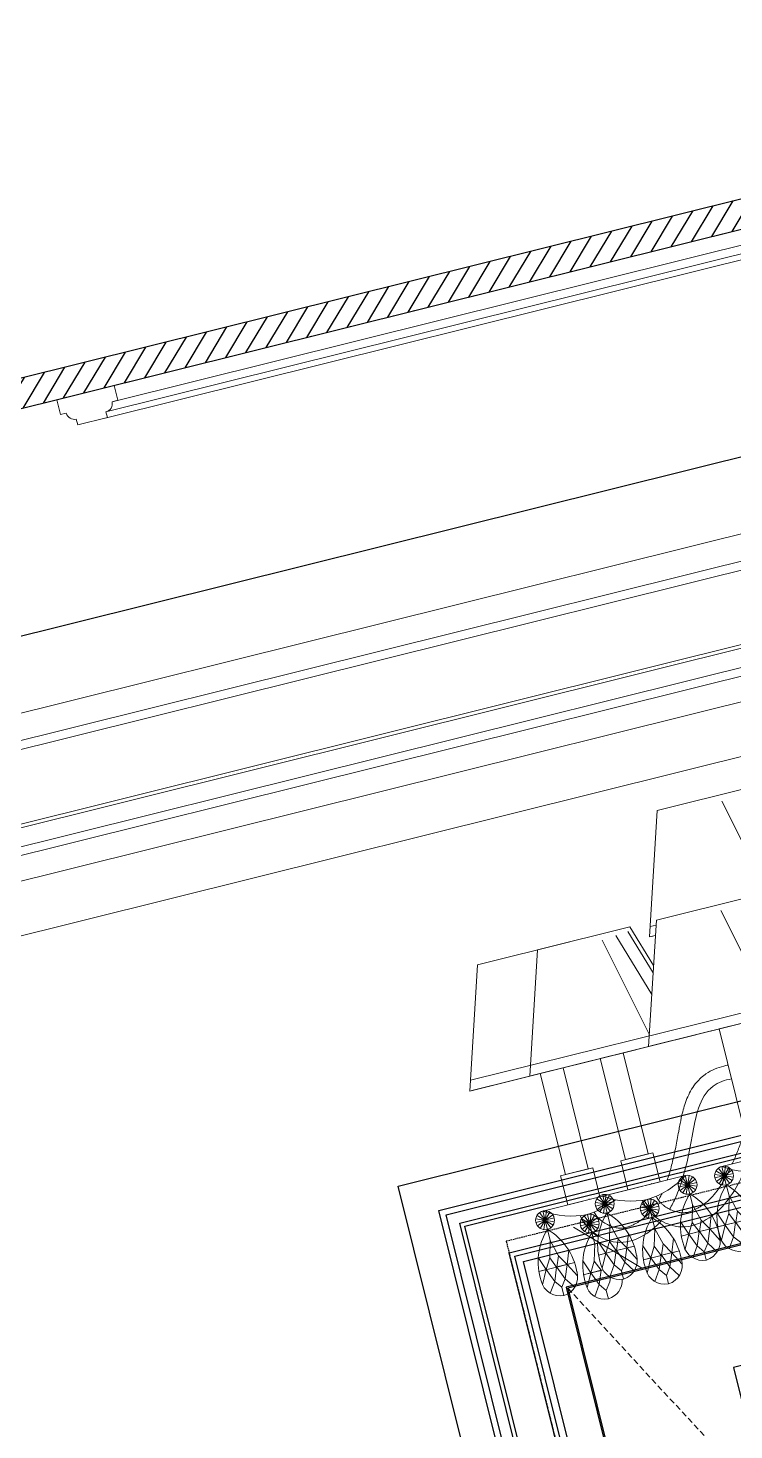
# Model space of a CAD drawing. Header units: inches. Extents: x 252212 to 296477, y 417293 to 492071.
# Drawn here: x 291450 to 292048, y 480478 to 481664 of the extents above; entities that cross this region are included whole.
import ezdxf

# ---------------------------------------------------------------- set-up
doc = ezdxf.new("R2010")
doc.units = ezdxf.units.IN
doc.header["$MEASUREMENT"] = 0
for name, pattern in [('DASHED', [0.75, 0.5, -0.25]), ('HIDDEN', [0.375, 0.25, -0.125]), ('HIDDEN2', [0.1875, 0.125, -0.0625])]:
    doc.linetypes.add(name, pattern=pattern)
for name, color, linetype in [('8', 8, 'Continuous'), ('A-Hidden', 8, 'HIDDEN'), ('ELECTRICAL', 10, 'Continuous'), ('gypsum', 31, 'Continuous'), ('ID-DOOR', 32, 'Continuous'), ('Layer1', 1, 'Continuous'), ('WOOD', 23, 'Continuous')]:
    doc.layers.add(name, color=color, linetype=linetype)
for name, color, linetype, lineweight in [('Glass', 4, 'Continuous', 0), ('GRC', 41, 'Continuous', 0), ('Marble', 6, 'Continuous', 0)]:
    doc.layers.add(name, color=color, linetype=linetype, lineweight=lineweight)

# ---------------------------------------------------------------- blocks, each defined once
blk = doc.blocks.new('crystal ch 21')
at = {"layer": 'Glass', "color": 193, "lineweight": 0}
for p, q in [((38464.5, 39528.5), (38443.3, 39623.6)), ((38346.2, 39479), (38328.7, 39534.8)), ((38351.7, 39496.5), (38339.4, 39535.7)), ((38358.8, 39535.3), (38363.9, 39535.3)), ((38336, 39446.4), (38316.5, 39533.9)), ((38441.4, 39438.8), (38420.2, 39533.9)), ((38179.6, 39445.7), (38475.3, 39445.4)), ((38206.8, 39309.8), (38218.1, 39321.1)), ((38218.1, 39309.8), (38206.8, 39321.1)), ((38218.1, 39321.1), (38206.8, 39309.8)), ((38206.8, 39321.1), (38218.1, 39309.8)), ((38209.4, 39308.1), (38215.5, 39322.9)), ((38215.5, 39308.1), (38209.4, 39322.9)), ((38215.5, 39322.9), (38209.4, 39308.1)), ((38209.4, 39322.9), (38215.5, 39308.1)), ((38212.4, 39307.5), (38212.4, 39323.5)), ((38212.4, 39323.5), (38212.4, 39307.5)), ((38259.2, 39311.1), (38270.5, 39322.5)), ((38270.5, 39311.1), (38259.2, 39322.5)), ((38270.5, 39322.5), (38259.2, 39311.1)), ((38259.2, 39322.5), (38270.5, 39311.1)), ((38261.8, 39309.4), (38267.9, 39324.2)), ((38267.9, 39309.4), (38261.8, 39324.2)), ((38267.9, 39324.2), (38261.8, 39309.4)), ((38261.8, 39324.2), (38267.9, 39309.4)), ((38264.8, 39308.8), (38264.8, 39324.8)), ((38264.8, 39324.8), (38264.8, 39308.8)), ((38331.2, 39309.8), (38342.5, 39321.1)), ((38342.5, 39309.8), (38331.2, 39321.1)), ((38342.5, 39321.1), (38331.2, 39309.8)), ((38331.2, 39321.1), (38342.5, 39309.8)), ((38333.8, 39308.1), (38339.9, 39322.9)), ((38339.9, 39308.1), (38333.8, 39322.9)), ((38339.9, 39322.9), (38333.8, 39308.1)), ((38333.8, 39322.9), (38339.9, 39308.1)), ((38336.8, 39307.5), (38336.8, 39323.5)), ((38336.8, 39323.5), (38336.8, 39307.5)), ((38362.9, 39309.8), (38374.2, 39321.1)), ((38374.2, 39309.8), (38362.9, 39321.1)), ((38374.2, 39321.1), (38362.9, 39309.8)), ((38362.9, 39321.1), (38374.2, 39309.8)), ((38365.5, 39308.1), (38371.6, 39322.9)), ((38371.6, 39308.1), (38365.5, 39322.9)), ((38371.6, 39322.9), (38365.5, 39308.1)), ((38365.5, 39322.9), (38371.6, 39308.1)), ((38368.6, 39307.5), (38368.6, 39323.5)), ((38368.6, 39323.5), (38368.6, 39307.5)), ((38204.4, 39315.5), (38220.4, 39315.5)), ((38220.4, 39315.5), (38204.4, 39315.5)), ((38205, 39312.4), (38219.8, 39318.5)), ((38219.8, 39312.4), (38205, 39318.5)), ((38219.8, 39318.5), (38205, 39312.4)), ((38205, 39318.5), (38219.8, 39312.4)), ((38242.8, 39298), (38254.1, 39309.3)), ((38254.1, 39298), (38242.8, 39309.3)), ((38254.1, 39309.3), (38242.8, 39298)), ((38242.8, 39309.3), (38254.1, 39298)), ((38245.4, 39296.3), (38251.5, 39311.1)), ((38251.5, 39296.3), (38245.4, 39311.1)), ((38251.5, 39311.1), (38245.4, 39296.3)), ((38245.4, 39311.1), (38251.5, 39296.3)), ((38248.4, 39295.7), (38248.4, 39311.7)), ((38248.4, 39311.7), (38248.4, 39295.7)), ((38256.8, 39316.8), (38272.8, 39316.8)), ((38272.8, 39316.8), (38256.8, 39316.8)), ((38257.4, 39313.7), (38272.2, 39319.9)), ((38272.2, 39313.7), (38257.4, 39319.9)), ((38272.2, 39319.9), (38257.4, 39313.7)), ((38257.4, 39319.9), (38272.2, 39313.7)), ((38295.2, 39298), (38306.5, 39309.3)), ((38306.5, 39298), (38295.2, 39309.3)), ((38306.5, 39309.3), (38295.2, 39298)), ((38295.2, 39309.3), (38306.5, 39298)), ((38297.8, 39296.3), (38303.9, 39311.1)), ((38303.9, 39296.3), (38297.8, 39311.1)), ((38303.9, 39311.1), (38297.8, 39296.3)), ((38297.8, 39311.1), (38303.9, 39296.3)), ((38300.8, 39295.7), (38300.8, 39311.7)), ((38300.8, 39311.7), (38300.8, 39295.7)), ((38328.8, 39315.5), (38344.8, 39315.5)), ((38344.8, 39315.5), (38328.8, 39315.5)), ((38329.4, 39312.4), (38344.2, 39318.5)), ((38344.2, 39312.4), (38329.4, 39318.5)), ((38344.2, 39318.5), (38329.4, 39312.4)), ((38329.4, 39318.5), (38344.2, 39312.4)), ((38360.6, 39315.5), (38376.6, 39315.5)), ((38376.6, 39315.5), (38360.6, 39315.5)), ((38361.2, 39312.4), (38376, 39318.5)), ((38376, 39312.4), (38361.2, 39318.5)), ((38376, 39318.5), (38361.2, 39312.4)), ((38361.2, 39318.5), (38376, 39312.4)), ((38240.4, 39303.7), (38256.4, 39303.7)), ((38256.4, 39303.7), (38240.4, 39303.7)), ((38241, 39300.6), (38255.8, 39306.8)), ((38255.8, 39300.6), (38241, 39306.8)), ((38255.8, 39306.8), (38241, 39300.6)), ((38241, 39306.8), (38255.8, 39300.6)), ((38292.8, 39303.7), (38308.8, 39303.7)), ((38308.8, 39303.7), (38292.8, 39303.7)), ((38293.4, 39300.6), (38308.2, 39306.8)), ((38308.2, 39300.6), (38293.4, 39306.8)), ((38308.2, 39306.8), (38293.4, 39300.6)), ((38293.4, 39306.8), (38308.2, 39300.6)), ((38196.7, 39274.7), (38213.4, 39274.7)), ((38228.2, 39274.7), (38211.4, 39274.7)), ((38249.1, 39276), (38265.8, 39276)), ((38280.6, 39276), (38263.8, 39276)), ((38321.1, 39274.7), (38337.8, 39274.7)), ((38352.6, 39274.7), (38335.8, 39274.7)), ((38352.8, 39274.7), (38369.6, 39274.7)), ((38232.7, 39262.9), (38249.4, 39262.9)), ((38249.9, 39262.9), (38247.4, 39262.9)), ((38285.1, 39262.9), (38301.8, 39262.9)), ((38316.6, 39262.9), (38299.8, 39262.9))]:
    blk.add_line(p, q, dxfattribs=at)
for points in [[(38361.2, 39526.8), (38356.1, 39526.8), (38388.3, 39629), (38388.3, 39629), (38468.9, 39629), (38483.3, 39583.5)], [(38320, 39437), (38176.9, 39437), (38209, 39539.2), (38209, 39539.2), (38289.7, 39539.2)], [(38372.4, 39437), (38229.3, 39437), (38261.4, 39539.2), (38261.4, 39539.2), (38342.1, 39539.2), (38353.6, 39502.5)], [(38476.1, 39437), (38333, 39437), (38365.2, 39539.2), (38365.2, 39539.2), (38445.8, 39539.2), (38478, 39437), (38334.9, 39437)], [(38361.2, 39526.8), (38358, 39526.8)], [(38321.8, 39437), (38178.7, 39437)], [(38374.2, 39437), (38231.1, 39437)], [(38264.8, 39251.2), (38264.8, 39258.4), (38260.2, 39264.7), (38255.7, 39276), (38251.5, 39287.6), (38255.7, 39276), (38260.9, 39285), (38264.8, 39299.2), (38264.8, 39308.8), (38264.8, 39299.2), (38260.9, 39285), (38264.7, 39276), (38260.2, 39264.7), (38254.2, 39255.8), (38260.2, 39264.7), (38255.7, 39276), (38249.5, 39264.4), (38255.7, 39276), (38249.1, 39276), (38264.7, 39276)], [(38264.8, 39251.2), (38264.8, 39258.4), (38269.4, 39264.7), (38273.9, 39276), (38278.2, 39287.6), (38273.9, 39276), (38268.7, 39285), (38264.8, 39299.2), (38264.8, 39308.8), (38264.8, 39299.2), (38268.7, 39285), (38264.9, 39276), (38269.4, 39264.7), (38275.4, 39255.8), (38269.4, 39264.7), (38273.9, 39276), (38280.1, 39264.4), (38273.9, 39276), (38280.6, 39276), (38264.9, 39276)], [(38212.4, 39249.9), (38212.4, 39257.1), (38207.8, 39263.3), (38203.3, 39274.7), (38199.1, 39286.2), (38203.3, 39274.7), (38208.5, 39283.6), (38212.4, 39297.9), (38212.4, 39307.5), (38212.4, 39297.9), (38208.5, 39283.6), (38212.3, 39274.7), (38207.8, 39263.3), (38201.8, 39254.5), (38207.8, 39263.3), (38203.3, 39274.7), (38197.1, 39263.1), (38203.3, 39274.7), (38196.7, 39274.7), (38212.3, 39274.7)], [(38212.4, 39249.9), (38212.4, 39257.1), (38217, 39263.3), (38221.5, 39274.7), (38225.8, 39286.2), (38221.5, 39274.7), (38216.3, 39283.6), (38212.4, 39297.9), (38212.4, 39307.5), (38212.4, 39297.9), (38216.3, 39283.6), (38212.5, 39274.7), (38217, 39263.3), (38223.1, 39254.5), (38217, 39263.3), (38221.5, 39274.7), (38227.7, 39263.1), (38221.5, 39274.7), (38228.2, 39274.7), (38212.5, 39274.7)], [(38336.8, 39249.9), (38336.8, 39257.1), (38332.2, 39263.3), (38327.7, 39274.7), (38323.5, 39286.2), (38327.7, 39274.7), (38332.9, 39283.6), (38336.8, 39297.9), (38336.8, 39307.5), (38336.8, 39297.9), (38332.9, 39283.6), (38336.7, 39274.7), (38332.2, 39263.3), (38326.2, 39254.5), (38332.2, 39263.3), (38327.7, 39274.7), (38321.5, 39263.1), (38327.7, 39274.7), (38321.1, 39274.7), (38336.7, 39274.7)], [(38336.8, 39249.9), (38336.8, 39257.1), (38341.4, 39263.3), (38345.9, 39274.7), (38350.2, 39286.2), (38345.9, 39274.7), (38340.7, 39283.6), (38336.8, 39297.9), (38336.8, 39307.5), (38336.8, 39297.9), (38340.7, 39283.6), (38336.9, 39274.7), (38341.4, 39263.3), (38347.4, 39254.5), (38341.4, 39263.3), (38345.9, 39274.7), (38352.1, 39263.1), (38345.9, 39274.7), (38352.6, 39274.7), (38336.9, 39274.7)], [(38368.6, 39249.9), (38368.6, 39257.1), (38364, 39263.3), (38359.5, 39274.7), (38355.2, 39286.2), (38359.5, 39274.7), (38364.7, 39283.6), (38368.6, 39297.9), (38368.6, 39307.5), (38368.6, 39297.9), (38364.7, 39283.6), (38368.5, 39274.7), (38364, 39263.3), (38357.9, 39254.5), (38364, 39263.3), (38359.5, 39274.7), (38353.3, 39263.1), (38359.5, 39274.7), (38352.8, 39274.7), (38368.5, 39274.7)], [(38368.6, 39249.9), (38368.6, 39257.1), (38373.2, 39263.3), (38377.7, 39274.7), (38381.9, 39286.2), (38377.7, 39274.7), (38372.5, 39283.6), (38368.6, 39297.9), (38368.6, 39307.5), (38368.6, 39297.9), (38372.5, 39283.6), (38368.7, 39274.7), (38373.2, 39263.3), (38379.2, 39254.5), (38373.2, 39263.3), (38377.7, 39274.7), (38383.9, 39263.1), (38377.7, 39274.7), (38384.3, 39274.7), (38368.7, 39274.7)], [(38248.4, 39238.1), (38248.4, 39245.3), (38243.8, 39251.6), (38239.3, 39262.9), (38235.1, 39274.5), (38239.3, 39262.9), (38244.5, 39271.9), (38248.4, 39286.1), (38248.4, 39295.7), (38248.4, 39286.1), (38244.5, 39271.9), (38248.3, 39262.9), (38243.8, 39251.6), (38237.8, 39242.7), (38243.8, 39251.6), (38239.3, 39262.9), (38233.1, 39251.3), (38239.3, 39262.9), (38232.7, 39262.9), (38248.3, 39262.9)], [(38300.8, 39238.1), (38300.8, 39245.3), (38296.2, 39251.6), (38291.7, 39262.9), (38287.5, 39274.5), (38291.7, 39262.9), (38296.9, 39271.9), (38300.8, 39286.1), (38300.8, 39295.7), (38300.8, 39286.1), (38296.9, 39271.9), (38300.7, 39262.9), (38296.2, 39251.6), (38290.2, 39242.7), (38296.2, 39251.6), (38291.7, 39262.9), (38285.5, 39251.3), (38291.7, 39262.9), (38285.1, 39262.9), (38300.7, 39262.9)], [(38300.8, 39238.1), (38300.8, 39245.3), (38305.4, 39251.6), (38309.9, 39262.9), (38314.2, 39274.5), (38309.9, 39262.9), (38304.7, 39271.9), (38300.8, 39286.1), (38300.8, 39295.7), (38300.8, 39286.1), (38304.7, 39271.9), (38300.9, 39262.9), (38305.4, 39251.6), (38311.4, 39242.7), (38305.4, 39251.6), (38309.9, 39262.9), (38316.1, 39251.3), (38309.9, 39262.9), (38316.6, 39262.9), (38300.9, 39262.9)], [(38248.4, 39238.1), (38248.4, 39245.3), (38253, 39251.6), (38254.6, 39255.5)]]:
    blk.add_lwpolyline(points, dxfattribs=at)
for points in [[(38258.4, 39437), (38238.4, 39437), (38238.4, 39348.9), (38258.4, 39348.9)], [(38310.8, 39437), (38290.8, 39437), (38290.8, 39348.9), (38310.8, 39348.9)], [(38414.6, 39437), (38394.6, 39437), (38394.6, 39348.9), (38414.6, 39348.9)], [(38262.3, 39348.9), (38234.3, 39348.9), (38234.3, 39323.5), (38262.3, 39323.5)], [(38314.7, 39348.9), (38286.7, 39348.9), (38286.7, 39323.5), (38314.7, 39323.5)]]:
    blk.add_lwpolyline(points, close=True, dxfattribs=at)
for points in [[(38284.4, 39323.5), (38212.4, 39323.5, 0.143523), (38248.4, 39311.7, 0.093471), (38274.4, 39318, 0.093471)], [(38336.8, 39323.5), (38264.8, 39323.5, 0.143523), (38300.8, 39311.7, 0.133521), (38336.8, 39323.5, -0.755489)], [(38440.6, 39323.5), (38368.6, 39323.5, 0.143523), (38404.6, 39311.7, 0.133521), (38440.6, 39323.5, -0.755489)]]:
    blk.add_lwpolyline(points, format="xyb", dxfattribs=at)
for centre in [(38212.4, 39315.5), (38264.8, 39316.8), (38336.8, 39315.5), (38368.6, 39315.5), (38248.4, 39303.7), (38300.8, 39303.7)]:
    blk.add_circle(centre, 8, dxfattribs=at)
for centre, radius, start, end in [((38300, 39271.9), 51, 133.6719, 184.6189), ((38229.6, 39271.9), 51, 355.3811, 46.3281), ((38247.7, 39270.6), 51, 133.6719, 184.6189), ((38177.2, 39270.6), 51, 355.3811, 46.3281), ((38372, 39270.6), 51, 133.6719, 184.6189), ((38301.6, 39270.6), 51, 355.3811, 46.3281), ((38403.8, 39270.6), 51, 133.6719, 184.6189), ((38333.3, 39270.6), 51, 355.3811, 46.3281), ((38283.7, 39258.8), 51, 133.6719, 184.6189), ((38213.2, 39258.8), 51, 39.1747, 46.3281), ((38336, 39258.8), 51, 133.6719, 184.6189), ((38265.6, 39258.8), 51, 355.3811, 46.3281), ((38213.3, 39266.3), 16.5, 179.4032, 267.0984), ((38211.6, 39266.3), 16.5, 272.9016, 0.5968), ((38265.7, 39267.6), 16.5, 179.4032, 267.0984), ((38264, 39267.6), 16.5, 272.9016, 0.5968), ((38337.7, 39266.3), 16.5, 179.4032, 267.0984), ((38336, 39266.3), 16.5, 272.9016, 0.5968), ((38369.4, 39266.3), 16.5, 179.4032, 267.0984), ((38249.3, 39254.5), 16.5, 179.4032, 267.0984), ((38247.6, 39254.5), 16.5, 272.9016, 348.6443), ((38301.7, 39254.5), 16.5, 179.4032, 267.0984), ((38300, 39254.5), 16.5, 272.9016, 0.5968)]:
    blk.add_arc(centre, radius, start, end, dxfattribs=at)
for points, knots in [([(38394.6, 39405.5), (38393.3, 39405.6), (38392.1, 39405.6), (38388.1, 39405.6), (38385.3, 39405.4), (38379.9, 39404.5), (38377.2, 39403.8), (38373.7, 39402.5), (38372.9, 39402.1), (38371.2, 39401.4), (38370.4, 39401), (38368.1, 39399.7), (38366.6, 39398.8), (38363.2, 39396.4), (38361.3, 39394.8), (38357.9, 39391.4), (38356.4, 39389.6), (38353.5, 39385.9), (38352.2, 39384), (38349.8, 39380.2), (38348.7, 39378.3), (38346, 39373.3), (38344.5, 39370.2), (38342.4, 39365.7), (38341.7, 39364.2), (38340.6, 39361.6), (38340.1, 39360.5), (38338.7, 39357.4), (38337.8, 39355.4), (38335.9, 39351.4), (38335, 39349.4), (38332.2, 39343.6), (38330.3, 39339.8), (38326.4, 39332.5), (38324.4, 39328.9), (38321.8, 39324.8), (38321.4, 39324.1), (38321, 39323.5)], [70.229589, 70.229589, 70.229589, 70.229589, 73.668455, 73.668455, 81.160213, 81.160213, 88.651971, 88.651971, 91.042948, 91.042948, 93.433926, 93.433926, 98.215881, 98.215881, 105.233128, 105.233128, 112.250374, 112.250374, 119.267621, 119.267621, 126.284868, 126.284868, 137.262225, 137.262225, 142.940018, 142.940018, 146.987452, 146.987452, 155.082319, 155.082319, 163.177187, 163.177187, 179.366922, 179.366922, 196.479947, 196.479947, 199.989527, 199.989527, 199.989527, 199.989527]), ([(38394.6, 39393.4), (38388.9, 39394), (38366.4, 39391.3), (38352.2, 39357.3), (38340.6, 39332.9), (38335, 39323.5)], [69.094466, 69.094466, 69.094466, 69.094466, 89.887896, 147.025584, 189.925954, 189.925954, 189.925954, 189.925954]), ([(38390.5, 39341.4), (38388.6, 39338.4), (38386.6, 39335.5), (38382.4, 39329.6), (38380.3, 39326.7), (38377.9, 39323.8), (38377.8, 39323.6), (38377.7, 39323.5)], [173.117995, 173.117995, 173.117995, 173.117995, 186.602657, 186.602657, 200.780679, 200.780679, 201.549404, 201.549404, 201.549404, 201.549404]), ([(38334, 39321.7), (38331, 39316.7), (38325.7, 39308.8), (38319.7, 39301.8), (38317, 39299.1)], [192.615644, 192.615644, 192.615644, 192.615644, 215.392797, 231.240253, 231.240253, 231.240253, 231.240253]), ([(38307.8, 39291.2), (38302, 39287.2), (38289.9, 39281.5), (38267.1, 39279.5), (38247.1, 39295.7), (38243.1, 39306.9), (38242.1, 39312.2)], [248.302011, 248.302011, 248.302011, 248.302011, 277.7608, 302.849652, 326.231247, 346.060075, 346.060075, 346.060075, 346.060075]), ([(38300.3, 39300.7), (38300.1, 39300.5), (38300, 39300.4), (38297.3, 39298.7), (38294.7, 39297.3), (38291, 39295.8), (38290.1, 39295.5), (38288.5, 39294.9), (38287.8, 39294.7), (38286.5, 39294.4), (38286, 39294.2), (38285, 39294), (38284.5, 39293.9), (38283.6, 39293.7), (38283.2, 39293.6), (38281.9, 39293.3), (38281, 39293.2), (38278.9, 39293), (38277.6, 39292.9), (38275.3, 39293), (38274.2, 39293.2), (38272.6, 39293.6), (38272.1, 39293.7), (38271.1, 39294), (38270.6, 39294.2), (38269, 39294.9), (38267.7, 39295.6), (38265.1, 39297.2), (38263.9, 39298.2), (38261.5, 39300.2), (38260.4, 39301.3), (38259.1, 39302.9), (38258.7, 39303.3), (38258.1, 39304.1), (38257.9, 39304.4), (38257.4, 39305.1), (38257.2, 39305.5), (38256.5, 39306.5), (38256.2, 39307.3), (38255.3, 39309.1), (38254.9, 39310.2), (38254.5, 39311.7), (38254.4, 39312), (38254.4, 39312.2)], [249.594158, 249.594158, 249.594158, 249.594158, 250.672202, 250.672202, 266.227673, 266.227673, 270.885466, 270.885466, 274.545081, 274.545081, 277.137999, 277.137999, 279.310029, 279.310029, 281.48206, 281.48206, 285.826121, 285.826121, 292.152446, 292.152446, 298.478772, 298.478772, 301.344759, 301.344759, 304.227354, 304.227354, 310.549012, 310.549012, 316.870669, 316.870669, 323.192327, 323.192327, 325.709052, 325.709052, 327.864782, 327.864782, 330.020512, 330.020512, 334.331973, 334.331973, 340.901438, 340.901438, 342.402004, 342.402004, 342.402004, 342.402004]), ([(38386.2, 39314.9), (38384.2, 39312.4), (38371.6, 39297.6), (38353.8, 39282.3), (38321.3, 39279.5), (38301.3, 39295.6), (38297.3, 39306.8), (38296.3, 39312)], [203.367739, 203.367739, 203.367739, 203.367739, 215.392797, 277.7608, 302.849652, 326.231247, 345.799792, 345.799792, 345.799792, 345.799792]), ([(38374.7, 39319.8), (38373.9, 39318.9), (38373.2, 39318), (38371.6, 39316.1), (38370.7, 39315.1), (38368.1, 39312.3), (38366.4, 39310.6), (38362.5, 39306.8), (38360.4, 39304.9), (38356, 39301.5), (38353.7, 39300), (38349.1, 39297.4), (38346.6, 39296.3), (38343.1, 39295), (38342.1, 39294.7), (38340.7, 39294.3), (38340.2, 39294.2), (38339.2, 39294), (38338.8, 39293.9), (38337.9, 39293.7), (38337.4, 39293.6), (38336.1, 39293.3), (38335.2, 39293.2), (38333.1, 39293), (38331.9, 39292.9), (38329.6, 39293), (38328.4, 39293.2), (38326.9, 39293.5), (38326.4, 39293.7), (38325.6, 39293.9), (38325.3, 39294), (38324.5, 39294.3), (38323.9, 39294.6), (38322.7, 39295.2), (38322, 39295.5), (38320.2, 39296.6), (38318.9, 39297.5), (38316.5, 39299.5), (38315.4, 39300.5), (38313.9, 39302.1), (38313.5, 39302.6), (38312.6, 39303.7), (38312.1, 39304.4), (38311.2, 39305.8), (38310.8, 39306.4), (38309.9, 39308.2), (38309.5, 39309.3), (38308.9, 39311.1), (38308.7, 39311.8), (38308.5, 39312.5)], [207.986788, 207.986788, 207.986788, 207.986788, 212.623892, 212.623892, 218.172534, 218.172534, 228.860004, 228.860004, 242.532437, 242.532437, 256.20487, 256.20487, 269.877303, 269.877303, 274.684622, 274.684622, 277.140614, 277.140614, 279.280581, 279.280581, 281.420548, 281.420548, 285.700482, 285.700482, 292.040251, 292.040251, 298.380019, 298.380019, 301.207794, 301.207794, 302.814456, 302.814456, 306.027778, 306.027778, 309.2411, 309.2411, 315.394957, 315.394957, 321.548813, 321.548813, 324.377317, 324.377317, 328.478308, 328.478308, 332.579299, 332.579299, 339.087962, 339.087962, 342.852924, 342.852924, 342.852924, 342.852924]), ([(38313.8, 39313.6), (38313.7, 39313.3), (38313.5, 39313.1), (38312.1, 39311.5), (38310.9, 39310.1), (38309.7, 39308.8)], [218.296777, 218.296777, 218.296777, 218.296777, 219.561259, 219.561259, 228.413545, 228.413545, 228.413545, 228.413545])]:
    blk.add_open_spline(points, degree=3, knots=knots, dxfattribs=at)
for points in [[(38253, 39323.5), (38253, 39323.7), (38253, 39323.8), (38253, 39324)], [(38307.2, 39323.5), (38307.2, 39323.7), (38307.2, 39323.8), (38307.2, 39324)]]:
    blk.add_open_spline(points, degree=3, dxfattribs=at)
blk = doc.blocks.new('dr02 elev')
at = {"layer": 'A-Hidden', "linetype": 'HIDDEN', "ltscale": 20}
blk.add_lwpolyline([(-434, 2356.9), (390.2, 857.9), (-434, -237.1)], dxfattribs=at)
at = {"layer": 'Layer1', "linetype": 'HIDDEN2', "ltscale": 10}
blk.add_lwpolyline([(475, -242.1), (475, 2407.9), (-475, 2407.9), (-475, -242.1)], dxfattribs=at)
at = {"layer": 'WOOD', "ltscale": 5, "elevation": 0}
for points in [[(-552.4, -1.8), (-552.4, 2475.3), (15, 2475.3)], [(-524.1, -1.8), (-524.1, 2446.9), (15, 2446.9)], [(-519, -1.8), (-519, 2441.9), (15, 2441.9)], [(-509.5, -1.8), (-509.5, 2432.3), (15, 2432.3)], [(-506, -1.8), (-506, 2428.9), (15, 2428.9)], [(-475, -1.8), (-475, 2397.9), (15, 2397.9)], [(-471, -1.8), (-471, 2393.9), (15, 2393.9)], [(-465, -1.8), (-465, 2387.9), (15, 2387.9)]]:
    blk.add_lwpolyline(points, dxfattribs=at)
at = {"layer": 'WOOD', "ltscale": 5}
for points in [[(435, -242.1), (435, 2357.9), (15, 2357.9), (-435, 2357.9), (-435, -242.1)], [(314, -12.1), (314, 2257.9), (15, 2257.9), (-314, 2257.9), (-314, -12.1), (314, -12.1)]]:
    blk.add_lwpolyline(points, dxfattribs=at)
blk.add_lwpolyline([(-434, -237.1), (434, -237.1), (434, 2356.9), (15, 2356.9), (-434, 2356.9)], close=True, dxfattribs=at)

msp = doc.modelspace()

# ---------------------------------------------------------------- hatches: boundary and pattern name
at = {"layer": '8'}
h = msp.add_hatch(dxfattribs=at)
h.set_pattern_fill('ANSI31', color=256, scale=100, angle=13.9714, style=0)
h.set_pattern_definition([(58.971423, (254569.833, 485102.43), (-10.711379, 6.443319), [])])
edge = h.paths.add_edge_path()
edge.add_line((292004.3, 481481.7), (293011.7, 481732.3))
edge.add_arc((293047.9, 481586.7), 150, 13.9714, 103.9714, ccw=False)
edge.add_line((293193.4, 481623), (293235.7, 481453.1))
edge.add_line((293235.7, 481453.1), (293149.8, 481431.8))
edge.add_line((293149.8, 481431.8), (293076.8, 481490.9))
edge.add_line((293076.8, 481490.9), (293038.8, 481481.4))
edge.add_line((293038.8, 481481.4), (293044.3, 481459.6))
edge.add_line((293044.3, 481459.6), (293053, 481461.8))
edge.add_line((293053, 481461.8), (293054.8, 481454.5))
edge.add_arc((293062.4, 481427.6), 28, 43.4904, 105.7932, ccw=False)
edge.add_arc((293054.9, 481424.1), 35.9, 20.4987, 39.3681, ccw=False)
edge.add_arc((292776.3, 481319.6), 333.5, 18.7229, 20.5401, ccw=False)
edge.add_arc((293142.3, 481445.1), 53.5, 200.135, 216.8162)
edge.add_arc((293113.5, 481424.6), 18.1, 219.7429, 290.8024)
edge.add_line((293119.9, 481407.7), (293120.6, 481404.8))
edge.add_arc((293122.5, 481397.2), 7.8, 103.9714, 322.4387)
edge.add_line((293128.7, 481392.5), (293130.8, 481383.7))
edge.add_arc((293135.9, 481363.3), 21, 13.9714, 103.9714, ccw=False)
edge.add_line((293156.3, 481368.4), (293203.8, 481380.2))
edge.add_line((293203.8, 481380.2), (293214.7, 481336.6))
edge.add_line((293214.7, 481336.6), (293331.2, 481365.6))
edge.add_line((293331.2, 481365.6), (293326.3, 481385))
edge.add_line((293326.3, 481385), (293345.7, 481389.8))
edge.add_line((293345.7, 481389.8), (293339.7, 481414.1))
edge.add_line((293339.7, 481414.1), (293275.2, 481398))
edge.add_line((293275.2, 481398), (293217.7, 481629))
edge.add_arc((293047.9, 481586.7), 175, 13.9714, 103.9714)
edge.add_line((293005.6, 481756.6), (291998.3, 481505.9))
edge.add_line((291998.3, 481505.9), (291271.5, 481325.1))
edge.add_arc((291313.8, 481155.3), 175, 103.9714, 193.9714)
edge.add_line((291143.9, 481113), (291201.4, 480882))
edge.add_line((291201.4, 480882), (291136.9, 480866))
edge.add_line((291136.9, 480866), (291142.9, 480841.7))
edge.add_line((291142.9, 480841.7), (291162.3, 480846.6))
edge.add_line((291162.3, 480846.6), (291167.1, 480827.1))
edge.add_line((291167.1, 480827.1), (291283.6, 480856.1))
edge.add_line((291283.6, 480856.1), (291272.7, 480899.8))
edge.add_line((291272.7, 480899.8), (291320.3, 480911.6))
edge.add_arc((291340.7, 480916.7), 21, 103.9714, 193.9714, ccw=False)
edge.add_line((291335.6, 480937.1), (291333.4, 480945.8))
edge.add_arc((291336.6, 480952.9), 7.8, 245.5041, 463.9714)
edge.add_line((291334.8, 480960.5), (291334, 480963.4))
edge.add_arc((291331.8, 480981.3), 18.1, 277.1405, 348.1999)
edge.add_arc((291296.7, 480985.9), 53.5, 351.1266, 367.8079)
edge.add_arc((291678.8, 481046.6), 333.5, 187.4028, 189.22, ccw=False)
edge.add_arc((291383.8, 481008.3), 35.9, 168.5747, 187.4442, ccw=False)
edge.add_arc((291375.5, 481007.9), 28, 102.1497, 164.4524, ccw=False)
edge.add_line((291369.6, 481035.2), (291367.8, 481042.5))
edge.add_line((291367.8, 481042.5), (291376.5, 481044.7))
edge.add_line((291376.5, 481044.7), (291371.1, 481066.5))
edge.add_line((291371.1, 481066.5), (291333.1, 481057.1))
edge.add_line((291333.1, 481057.1), (291296.3, 480970.6))
edge.add_line((291296.3, 480970.6), (291210.4, 480949.3))
edge.add_line((291210.4, 480949.3), (291168.2, 481119.1))
edge.add_arc((291313.8, 481155.3), 150, 103.9714, 193.9714, ccw=False)
edge.add_line((291277.5, 481300.9), (292004.3, 481481.7))

# ---------------------------------------------------------------- linework, layer by layer
at = {"ltscale": 0.1}
msp.add_line((293202.3, 481587.1, 0), (291177.1, 481083.3, 0), dxfattribs=at)
at = {"layer": 'A-Hidden', "linetype": 'DASHED', "lineweight": 0, "ltscale": 10}
msp.add_line((290167.9, 481024.8, 0), (295671.2, 482394, 0), dxfattribs=at)
at = {"layer": 'GRC'}
for p, q in [((291515.4, 481334.3, 0), (292783.9, 481649.9, 0)), ((291516.1, 481339.6, 0), (292782.7, 481654.7, 0)), ((292769.3, 481658.7, 0), (291521.3, 481348.2, 0)), ((291371.1, 481066.5, 0), (293038.8, 481481.4, 0)), ((291376.5, 481044.7, 0), (293044.3, 481459.6, 0)), ((291369.6, 481035.2, 0), (293054.8, 481454.5, 0)), ((291334, 480963.4, 0), (293115.7, 481406.7, 0)), ((291334.8, 480960.5, 0), (293120.6, 481404.8, 0)), ((291338.5, 480945.3, 0), (293124.4, 481389.6, 0)), ((291335.6, 480937.1, 0), (293130.8, 481383.7, 0)), ((291320.3, 480911.6, 0), (293156.3, 481368.4, 0)), ((291283.6, 480856.1, 0), (293214.7, 481336.6, 0))]:
    msp.add_line(p, q, dxfattribs=at)
at = {"layer": 'GRC', "elevation": 0}
msp.add_lwpolyline([(291474.5, 481349.9), (291477.6, 481337.3), (291482.5, 481338.5, 0.413614), (291491, 481333.4), (291492.2, 481328.5), (291517.3, 481334.8), (291517.3, 481334.8), (291516.1, 481339.6, 0.413614), (291521.3, 481348.2), (291526.1, 481349.4), (291523, 481361.9), (291474.5, 481349.9)], format="xyb", dxfattribs=at)
at = {"layer": 'gypsum', "elevation": 0}
for points in [[(293275.2, 481398), (293217.7, 481629, 0.414214), (293005.6, 481756.6), (291998.3, 481505.9), (291271.5, 481325.1, 0.414214)], [(291277.5, 481300.9), (292004.3, 481481.7), (293011.7, 481732.3, -0.414214), (293193.4, 481623), (293235.7, 481453.1)]]:
    msp.add_lwpolyline(points, format="xyb", dxfattribs=at)
at = {"layer": 'Marble', "ltscale": 1000}
msp.add_line((291970.4, 480614.7, 0), (291912.2, 480649.7, 0), dxfattribs=at)

# ---------------------------------------------------------------- block references
at = {"layer": 'ELECTRICAL', "rotation": 13.97142328298641}
msp.add_blockref('crystal ch 21', (264298.3, 433277.1, 0), dxfattribs=at)
at = {"layer": 'ID-DOOR', "extrusion": (-4.88522e-08, -5.98593e-09, 1), "rotation": 13.97142328296335}
msp.add_blockref('dr02 elev', (292897.4, 478415.6, 0), dxfattribs=at)

doc.saveas('drawing.dxf')
